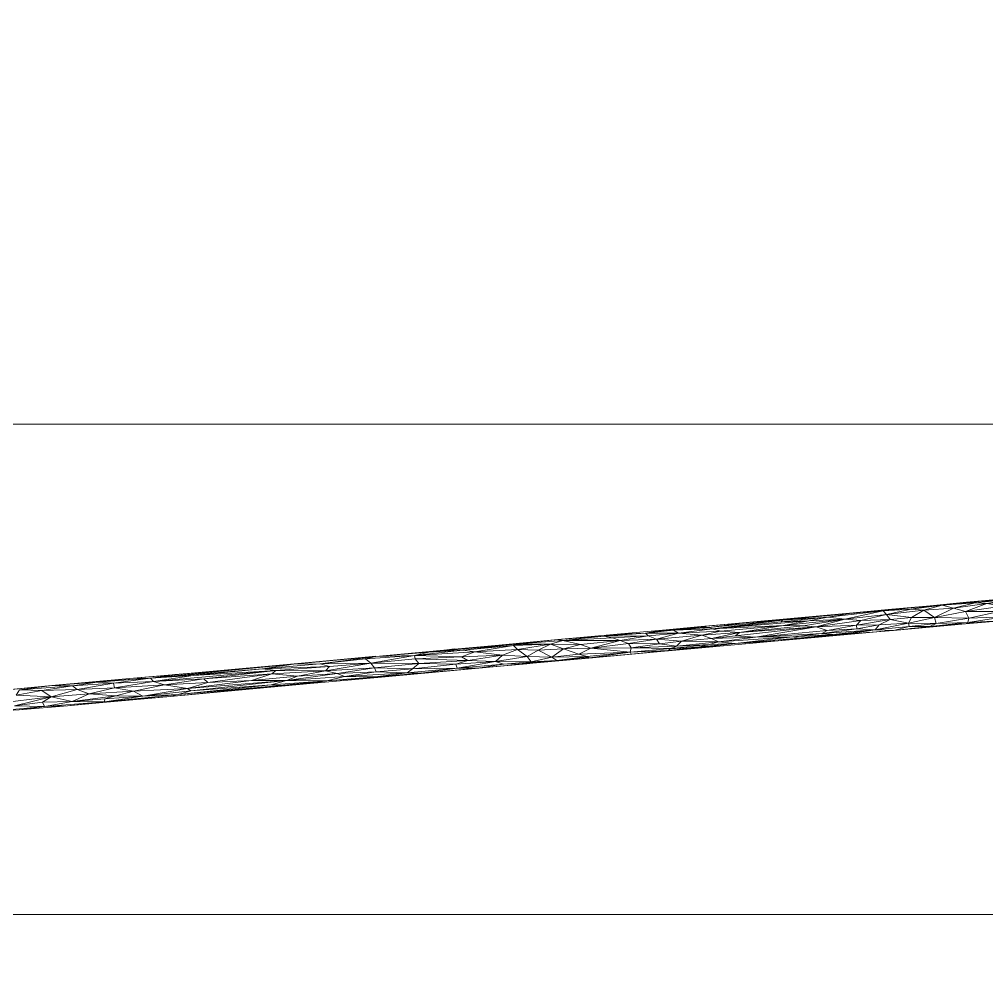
# Model space of a CAD drawing. Header units: inches. Extents: x -1767 to 184, y -1065 to 157.
# Drawn here: x -765.18 to -753.33, y -222.65 to -211.04 of the extents above; entities that cross this region are included whole.
import ezdxf

# ---------------------------------------------------------------- set-up
doc = ezdxf.new("R2010")
doc.units = ezdxf.units.IN
doc.header["$MEASUREMENT"] = 0
for name, color, linetype, lineweight in [('A-DETL-GENF', 92, 'Continuous', 9), ('E-LITE-EQPM', 33, 'Continuous', 9), ('G-IMPT', 8, 'Continuous', 9)]:
    doc.layers.add(name, color=color, linetype=linetype, lineweight=lineweight)

# ---------------------------------------------------------------- blocks, each defined once
blk = doc.blocks.new('flos_pendant16 - flos_pendant - 3D View - _3D__dwg_FLOS_AIM_Pendant_Lamps_dwg-2425-_3D_-V18-FIRST FLOOR')
at = {"layer": 'G-IMPT'}
for p, q in [((-52.504, 1.199), (-53.884, 1.21)), ((-52.575, 1.163), (-53.633, 1.105)), ((-52.504, 1.199), (-53.488, 1.201)), ((-52.575, 1.163), (-53.488, 1.201)), ((-52.504, 1.199), (-52.827, 1.174)), ((-52.616, 1.042), (-52.575, 1.163)), ((-52.504, 1.199), (-52.575, 1.163)), ((-51.484, 1.174), (-52.575, 1.163)), ((-52.575, 1.163), (-51.484, 1.174)), ((-51.673, 1.108), (-52.575, 1.163)), ((-50.431, 1.188), (-52.504, 1.199)), ((-51.258, 1.182), (-52.504, 1.199)), ((-52.01, 1.169), (-52.504, 1.199)), ((-51.484, 1.174), (-52.504, 1.199)), ((-51.484, 1.174), (-51.673, 1.108)), ((-50.892, 1.116), (-51.673, 1.108)), ((-50.892, 1.116), (-51.673, 1.108)), ((-50.431, 1.188), (-51.484, 1.174)), ((-50.892, 1.116), (-51.484, 1.174)), ((-51.484, 1.174), (-50.892, 1.116)), ((-51.258, 1.182), (-51.483, 1.177)), ((-51.258, 1.182), (-51.483, 1.177)), ((-51.258, 1.182), (-50.431, 1.188)), ((-51.258, 1.182), (-50.923, 1.181)), ((-51.258, 1.182), (-50.923, 1.181)), ((-50.431, 1.188), (-50.892, 1.116)), ((-49.905, 1.127), (-50.892, 1.116)), ((-50.881, 1.02), (-50.892, 1.116)), ((-49.905, 1.127), (-50.881, 1.02)), ((-49.955, 1.188), (-50.431, 1.188)), ((-49.072, 1.171), (-50.431, 1.188)), ((-49.905, 1.127), (-50.431, 1.188)), ((-49.955, 1.188), (-50.106, 1.184)), ((-49.905, 1.127), (-50.037, 0.995)), ((-50.037, 0.995), (-49.905, 1.127)), ((-48.58, 1.179), (-49.955, 1.188)), ((-47.107, 1.168), (-49.955, 1.188)), ((-49.955, 1.188), (-49.072, 1.171)), ((-49.072, 1.171), (-49.905, 1.127)), ((-48.698, 1.141), (-49.905, 1.127)), ((-48.371, 1.078), (-49.905, 1.127)), ((-49.905, 1.127), (-49.383, 1.047)), ((-49.383, 1.047), (-49.905, 1.127)), ((-48.58, 1.179), (-49.751, 1.179)), ((-49.367, 1.133), (-49.582, 1.144)), ((-49.582, 1.144), (-49.367, 1.133)), ((-49.126, 1.136), (-49.249, 1.162)), ((-49.126, 1.136), (-49.249, 1.162)), ((-48.698, 1.145), (-49.213, 1.164)), ((-49.213, 1.164), (-48.698, 1.145)), ((-47.689, 1.156), (-49.186, 1.165)), ((-47.689, 1.156), (-49.186, 1.165)), ((-48.58, 1.179), (-49.073, 1.17)), ((-47.689, 1.152), (-49.072, 1.171)), ((-48.698, 1.141), (-49.072, 1.171)), ((-47.107, 1.168), (-49.072, 1.171)), ((-47.689, 1.152), (-48.698, 1.141)), ((-47.538, 1.1), (-48.698, 1.141)), ((-48.371, 1.078), (-48.698, 1.141)), ((-48.58, 1.179), (-44.586, 1.163)), ((-47.513, 1.157), (-48.58, 1.179)), ((-47.106, 1.17), (-48.58, 1.179)), ((-48.58, 1.179), (-47.107, 1.168)), ((-44.586, 1.163), (-48.58, 1.179)), ((-47.689, 1.152), (-47.107, 1.168)), ((-45.869, 1.127), (-47.689, 1.152)), ((-47.538, 1.1), (-47.689, 1.152)), ((-45.869, 1.127), (-47.538, 1.1)), ((-45.869, 1.127), (-47.107, 1.168)), ((-47.107, 1.168), (-44.586, 1.163)), ((-45.869, 1.127), (-44.586, 1.163)), ((-45.869, 1.127), (-44.761, 1.138)), ((-45.869, 1.127), (-45.399, 1.034)), ((-45.869, 1.127), (-45.13, 1.089)), ((-45.399, 1.034), (-45.869, 1.127)), ((-44.764, 1.135), (-45.66, 1.133)), ((-45.66, 1.133), (-44.764, 1.135)), ((-45.203, 1.146), (-44.764, 1.135)), ((-45.203, 1.146), (-44.764, 1.135)), ((-44.761, 1.138), (-45.13, 1.089)), ((-45.13, 1.089), (-44.761, 1.138)), ((-43.993, 1.109), (-44.764, 1.135)), ((-43.993, 1.109), (-44.764, 1.135)), ((-44.762, 1.136), (-44.586, 1.163)), ((-44.762, 1.136), (-44.586, 1.163)), ((-43.937, 1.143), (-44.762, 1.135)), ((-44.762, 1.135), (-43.937, 1.143)), ((-44.586, 1.163), (-44.761, 1.138)), ((-43.937, 1.146), (-44.761, 1.138)), ((-44.011, 1.097), (-44.761, 1.138)), ((-43.612, 1.157), (-44.586, 1.163)), ((-43.54, 1.147), (-44.586, 1.163)), ((-43.937, 1.146), (-44.586, 1.163)), ((-44.011, 1.097), (-43.937, 1.146)), ((-44.011, 1.097), (-43.937, 1.146)), ((-43.612, 1.157), (-43.937, 1.146)), ((-42.862, 1.149), (-43.937, 1.146)), ((-42.842, 1.094), (-43.937, 1.146)), ((-41.641, 1.149), (-43.612, 1.157)), ((-42.119, 1.146), (-43.612, 1.157)), ((-43.612, 1.157), (-42.862, 1.149)), ((-43.612, 1.157), (-43.487, 1.148)), ((-41.641, 1.149), (-42.862, 1.149)), ((-41.66, 1.138), (-42.862, 1.149)), ((-42.842, 1.094), (-42.862, 1.149)), ((-42.119, 1.146), (-42.862, 1.146)), ((-42.862, 1.146), (-42.119, 1.146)), ((-41.66, 1.138), (-42.842, 1.094)), ((-41.641, 1.149), (-42.119, 1.146)), ((-41.138, 1.135), (-42.119, 1.146)), ((-41.641, 1.149), (-41.66, 1.138)), ((-41.592, 1.094), (-41.66, 1.138)), ((-40.72, 1.127), (-41.66, 1.138)), ((-39.923, 1.141), (-41.641, 1.149)), ((-41.138, 1.135), (-41.641, 1.149)), ((-41.641, 1.149), (-40.72, 1.127)), ((-41.388, 1.111), (-41.636, 1.123)), ((-41.592, 1.094), (-40.72, 1.127)), ((-41.138, 1.135), (-41.388, 1.111)), ((-41.085, 1.113), (-41.388, 1.111)), ((-41.085, 1.113), (-41.388, 1.111)), ((-39.923, 1.141), (-41.138, 1.135)), ((-40.143, 1.122), (-41.138, 1.135)), ((-39.923, 1.141), (-40.72, 1.127)), ((-39.859, 1.141), (-40.72, 1.127)), ((-39.983, 1.094), (-40.72, 1.127)), ((-40.588, 1.017), (-40.72, 1.127)), ((-40.143, 1.122), (-40.522, 1.118)), ((-40.143, 1.122), (-40.273, 1.107)), ((-39.923, 1.141), (-40.143, 1.122)), ((-39.618, 1.123), (-40.143, 1.122)), ((-39.758, 1.093), (-40.143, 1.122)), ((-39.983, 1.094), (-39.859, 1.141)), ((-37.539, 1.133), (-39.923, 1.141)), ((-38.438, 1.133), (-39.923, 1.141)), ((-39.923, 1.141), (-39.859, 1.141)), ((-38.438, 1.133), (-39.859, 1.141)), ((-39.189, 1.091), (-39.859, 1.141)), ((-39.859, 1.141), (-39.189, 1.091)), ((-38.438, 1.133), (-39.189, 1.091)), ((-39.189, 1.091), (-38.438, 1.133)), ((-36.81, 1.116), (-38.438, 1.133)), ((-37.539, 1.133), (-38.438, 1.133)), ((-37.852, 1.078), (-38.438, 1.133)), ((-37.539, 1.133), (-38.01, 1.128)), ((-36.81, 1.116), (-37.852, 1.078)), ((-36.016, 1.122), (-37.813, 1.126)), ((-35.667, 1.124), (-37.539, 1.133)), ((-36.016, 1.122), (-37.539, 1.133)), ((-36.81, 1.116), (-37.539, 1.133)), ((-36.016, 1.122), (-36.811, 1.112)), ((-35.667, 1.124), (-36.81, 1.116)), ((-35.483, 1.102), (-36.81, 1.116)), ((-36.406, 1.067), (-36.81, 1.116)), ((-35.667, 1.124), (-36.016, 1.122)), ((-35.667, 1.12), (-36.016, 1.122)), ((-36.016, 1.122), (-35.784, 1.106)), ((-33.61, 1.113), (-35.667, 1.124)), ((-34.089, 1.083), (-35.667, 1.124)), ((-35.667, 1.124), (-35.483, 1.102)), ((-34.089, 1.083), (-33.61, 1.113)), ((-34.089, 1.083), (-33.61, 1.113)), ((-29.574, 1.097), (-33.61, 1.113)), ((-32.741, 1.091), (-33.61, 1.113)), ((-33.61, 1.113), (-29.574, 1.097)), ((-52.616, 1.042), (-53.633, 1.105)), ((-52.545, 0.85), (-53.603, 0.792)), ((-52.616, 1.042), (-53.502, 0.938)), ((-52.545, 0.85), (-53.502, 0.938)), ((-52.545, 0.85), (-53.169, 0.679)), ((-52.545, 0.85), (-53.169, 0.679)), ((-51.673, 1.108), (-52.616, 1.042)), ((-51.635, 0.935), (-52.616, 1.042)), ((-52.616, 1.042), (-52.545, 0.85)), ((-52.545, 0.85), (-52.616, 1.042)), ((-52.616, 1.042), (-51.635, 0.935)), ((-51.635, 0.935), (-52.545, 0.85)), ((-51.635, 0.935), (-52.545, 0.85)), ((-52.207, 0.715), (-52.545, 0.85)), ((-52.207, 0.715), (-52.545, 0.85)), ((-51.635, 0.935), (-52.207, 0.715)), ((-50.881, 1.02), (-51.673, 1.108)), ((-51.635, 0.935), (-51.673, 1.108)), ((-50.881, 1.02), (-51.673, 1.108)), ((-50.881, 1.02), (-51.635, 0.935)), ((-50.983, 0.866), (-51.635, 0.935)), ((-51.354, 0.693), (-51.635, 0.935)), ((-51.354, 0.693), (-51.635, 0.935)), ((-50.983, 0.866), (-51.354, 0.693)), ((-50.983, 0.866), (-50.881, 1.02)), ((-50.277, 0.712), (-50.983, 0.866)), ((-50.367, 0.866), (-50.983, 0.866)), ((-50.367, 0.866), (-50.881, 1.02)), ((-50.037, 0.995), (-50.881, 1.02)), ((-50.367, 0.866), (-50.037, 0.995)), ((-49.391, 0.938), (-50.367, 0.866)), ((-50.367, 0.866), (-49.391, 0.938)), ((-49.523, 0.814), (-50.367, 0.866)), ((-50.277, 0.712), (-50.367, 0.866)), ((-50.277, 0.712), (-50.367, 0.866)), ((-49.383, 1.047), (-50.037, 0.995)), ((-49.391, 0.938), (-50.037, 0.995)), ((-49.523, 0.814), (-49.391, 0.938)), ((-48.231, 0.874), (-49.523, 0.814)), ((-49.391, 0.938), (-49.383, 1.047)), ((-48.536, 1.006), (-49.391, 0.938)), ((-48.231, 0.874), (-49.391, 0.938)), ((-48.371, 1.078), (-49.383, 1.047)), ((-48.536, 1.006), (-49.383, 1.047)), ((-48.536, 1.006), (-49.383, 1.047)), ((-48.231, 0.874), (-49.067, 0.734)), ((-48.536, 1.006), (-48.371, 1.078)), ((-46.469, 1.009), (-48.536, 1.006)), ((-48.231, 0.874), (-48.536, 1.006)), ((-47.538, 1.1), (-48.371, 1.078)), ((-48.371, 1.078), (-47.538, 1.1)), ((-46.469, 1.009), (-48.371, 1.078)), ((-48.231, 0.874), (-46.469, 1.009)), ((-45.9, 0.913), (-48.231, 0.874)), ((-46.018, 0.825), (-48.231, 0.874)), ((-48.231, 0.874), (-47.863, 0.814)), ((-47.538, 1.1), (-46.469, 1.009)), ((-47.538, 1.1), (-45.399, 1.034)), ((-47.538, 1.1), (-45.399, 1.034)), ((-46.469, 1.009), (-47.538, 1.1)), ((-46.469, 1.009), (-45.399, 1.034)), ((-45.9, 0.913), (-46.469, 1.009)), ((-46.469, 1.009), (-45.204, 0.927)), ((-46.018, 0.825), (-45.204, 0.927)), ((-45.9, 0.913), (-46.018, 0.825)), ((-45.9, 0.913), (-45.204, 0.927)), ((-45.399, 1.034), (-45.13, 1.089)), ((-45.399, 1.034), (-44.184, 1.045)), ((-45.399, 1.034), (-44.341, 0.916)), ((-45.399, 1.034), (-45.204, 0.927)), ((-44.94, 0.806), (-45.204, 0.927)), ((-44.341, 0.916), (-45.204, 0.927)), ((-44.94, 0.806), (-45.204, 0.927)), ((-44.011, 1.097), (-45.13, 1.089)), ((-44.184, 1.045), (-45.13, 1.089)), ((-44.94, 0.806), (-44.341, 0.916)), ((-44.184, 1.045), (-44.341, 0.916)), ((-44.341, 0.916), (-44.184, 1.045)), ((-43.708, 0.932), (-44.341, 0.916)), ((-43.629, 0.795), (-44.341, 0.916)), ((-44.011, 1.097), (-44.184, 1.045)), ((-44.184, 1.045), (-44.011, 1.097)), ((-42.878, 0.971), (-44.184, 1.045)), ((-43.708, 0.932), (-44.184, 1.045)), ((-42.878, 0.971), (-44.011, 1.097)), ((-42.842, 1.094), (-44.011, 1.097)), ((-42.878, 0.971), (-43.708, 0.932)), ((-42.818, 0.836), (-43.708, 0.932)), ((-43.708, 0.932), (-43.629, 0.795)), ((-43.708, 0.932), (-43.629, 0.795)), ((-42.818, 0.836), (-43.629, 0.795)), ((-42.878, 0.971), (-42.842, 1.094)), ((-41.729, 0.866), (-42.878, 0.971)), ((-42.818, 0.836), (-42.878, 0.971)), ((-41.369, 1.006), (-42.842, 1.094)), ((-41.592, 1.094), (-42.842, 1.094)), ((-41.729, 0.866), (-42.842, 1.094)), ((-41.729, 0.866), (-42.818, 0.836)), ((-42.587, 0.731), (-42.818, 0.836)), ((-42.587, 0.731), (-42.818, 0.836)), ((-42.587, 0.731), (-41.729, 0.866)), ((-41.369, 1.006), (-41.729, 0.866)), ((-40.943, 0.814), (-41.729, 0.866)), ((-41.446, 0.734), (-41.729, 0.866)), ((-41.446, 0.734), (-41.729, 0.866)), ((-41.388, 1.111), (-41.608, 1.105)), ((-41.388, 1.111), (-41.608, 1.105)), ((-40.588, 1.017), (-41.592, 1.094)), ((-41.369, 1.006), (-41.592, 1.094)), ((-41.369, 1.006), (-41.592, 1.094)), ((-41.592, 1.094), (-40.588, 1.017)), ((-40.588, 1.017), (-41.369, 1.006)), ((-41.369, 1.006), (-40.588, 1.017)), ((-41.369, 1.006), (-40.943, 0.814)), ((-40.943, 0.814), (-41.369, 1.006)), ((-40.588, 1.017), (-40.943, 0.814)), ((-39.983, 1.094), (-40.588, 1.017)), ((-40.22, 0.781), (-40.588, 1.017)), ((-39.881, 0.935), (-40.588, 1.017)), ((-40.22, 0.781), (-39.881, 0.935)), ((-40.22, 0.781), (-39.881, 0.935)), ((-38.966, 0.99), (-39.983, 1.094)), ((-39.189, 1.091), (-39.983, 1.094)), ((-39.881, 0.935), (-39.983, 1.094)), ((-38.966, 0.99), (-39.881, 0.935)), ((-39.186, 0.828), (-39.881, 0.935)), ((-39.626, 0.704), (-39.881, 0.935)), ((-39.186, 0.828), (-39.881, 0.935)), ((-39.881, 0.935), (-39.626, 0.704)), ((-37.852, 1.078), (-39.189, 1.091)), ((-38.966, 0.99), (-39.189, 1.091)), ((-38.966, 0.99), (-39.189, 1.091)), ((-39.186, 0.828), (-38.966, 0.99)), ((-39.186, 0.828), (-38.966, 0.99)), ((-38.174, 0.885), (-39.186, 0.828)), ((-37.852, 1.078), (-38.966, 0.99)), ((-38.174, 0.885), (-38.966, 0.99)), ((-37.822, 0.96), (-38.966, 0.99)), ((-38.174, 0.885), (-37.822, 0.96)), ((-36.673, 0.696), (-38.174, 0.885)), ((-36.764, 0.833), (-38.174, 0.885)), ((-38.174, 0.885), (-38.004, 0.764)), ((-36.406, 1.067), (-37.852, 1.078)), ((-36.574, 0.976), (-37.852, 1.078)), ((-37.822, 0.96), (-37.852, 1.078)), ((-36.574, 0.976), (-37.822, 0.96)), ((-36.574, 0.976), (-37.822, 0.96)), ((-36.764, 0.833), (-37.822, 0.96)), ((-36.764, 0.833), (-36.574, 0.976)), ((-35.491, 0.844), (-36.764, 0.833)), ((-36.406, 1.067), (-36.574, 0.976)), ((-35.491, 0.844), (-36.574, 0.976)), ((-35.527, 0.96), (-36.574, 0.976)), ((-36.574, 0.976), (-35.527, 0.96)), ((-35.483, 1.102), (-36.406, 1.067)), ((-34.608, 1.009), (-36.406, 1.067)), ((-35.527, 0.96), (-36.406, 1.067)), ((-34.608, 1.009), (-35.527, 0.96)), ((-34.41, 0.896), (-35.527, 0.96)), ((-35.491, 0.844), (-35.527, 0.96)), ((-35.491, 0.844), (-35.527, 0.96)), ((-34.41, 0.896), (-35.491, 0.844)), ((-34.08, 0.789), (-35.491, 0.844)), ((-35.392, 0.698), (-35.491, 0.844)), ((-34.089, 1.083), (-35.483, 1.102)), ((-34.608, 1.009), (-35.483, 1.102)), ((-34.857, 1.103), (-35.225, 1.099)), ((-34.857, 1.103), (-35.225, 1.099)), ((-34.089, 1.083), (-34.608, 1.009)), ((-32.942, 0.965), (-34.608, 1.009)), ((-34.41, 0.896), (-34.608, 1.009)), ((-34.608, 1.009), (-34.41, 0.896)), ((-32.942, 0.965), (-34.41, 0.896)), ((-33.267, 0.872), (-34.41, 0.896)), ((-34.08, 0.789), (-34.41, 0.896)), ((-33.432, 1.094), (-34.089, 1.082)), ((-34.089, 1.082), (-33.432, 1.094)), ((-32.741, 1.091), (-34.089, 1.083)), ((-34.089, 1.083), (-32.741, 1.091)), ((-32.491, 1.039), (-34.089, 1.083)), ((-34.089, 1.083), (-32.942, 0.965)), ((-32.942, 0.965), (-34.089, 1.083)), ((-32.491, 1.039), (-34.089, 1.083)), ((-33.267, 0.872), (-34.08, 0.789)), ((-33.432, 1.094), (-33.746, 1.105)), ((-33.746, 1.105), (-33.432, 1.094)), ((-32.742, 1.091), (-33.432, 1.094)), ((-33.432, 1.094), (-33.316, 1.088)), ((-33.432, 1.094), (-32.741, 1.094)), ((-32.942, 0.965), (-33.267, 0.872)), ((-33.267, 0.872), (-32.942, 0.965)), ((-32.535, 0.734), (-33.267, 0.872)), ((-31.933, 0.869), (-33.267, 0.872)), ((-32.535, 0.734), (-33.267, 0.872)), ((-32.491, 1.039), (-32.942, 0.965)), ((-32.942, 0.965), (-30.171, 0.992)), ((-32.942, 0.965), (-30.171, 0.992)), ((-32.942, 0.965), (-31.933, 0.869)), ((-32.942, 0.965), (-30.088, 0.916)), ((-32.741, 1.091), (-29.574, 1.097)), ((-32.741, 1.091), (-32.491, 1.039)), ((-32.741, 1.091), (-29.805, 1.061)), ((-32.741, 1.091), (-32.491, 1.039)), ((-29.805, 1.061), (-32.741, 1.091)), ((-32.535, 0.734), (-31.933, 0.869)), ((-32.491, 1.039), (-29.805, 1.061)), ((-32.491, 1.039), (-30.171, 0.992)), ((-31.933, 0.869), (-30.088, 0.916)), ((-31.933, 0.869), (-30.685, 0.803)), ((-30.088, 0.916), (-30.685, 0.803)), ((-30.171, 0.992), (-29.805, 1.061)), ((-30.171, 0.992), (-28.791, 1.02)), ((-30.171, 0.992), (-30.088, 0.916)), ((-30.171, 0.992), (-30.088, 0.916)), ((-28.791, 1.02), (-30.088, 0.916)), ((-30.088, 0.916), (-28.791, 1.02)), ((-28.53, 0.85), (-30.088, 0.916)), ((-30.088, 0.916), (-29.44, 0.753)), ((-30.088, 0.916), (-28.53, 0.85)), ((-30.088, 0.916), (-29.44, 0.753)), ((-29.574, 1.097), (-29.805, 1.061)), ((-29.805, 1.061), (-29.574, 1.097)), ((-27.68, 1.069), (-29.805, 1.061)), ((-28.791, 1.02), (-29.805, 1.061)), ((-28.791, 1.02), (-29.805, 1.061)), ((-29.574, 1.097), (-27.622, 1.086)), ((-29.574, 1.097), (-27.68, 1.069)), ((-28.53, 0.85), (-29.44, 0.753)), ((-29.112, 1.09), (-27.622, 1.086)), ((-27.68, 1.069), (-28.791, 1.02)), ((-28.53, 0.85), (-28.791, 1.02)), ((-28.018, 0.929), (-28.791, 1.02)), ((-27.694, 0.992), (-28.791, 1.02)), ((-27.694, 0.992), (-28.791, 1.02)), ((-28.53, 0.85), (-28.018, 0.929)), ((-28.53, 0.85), (-28.018, 0.929)), ((-27.262, 0.803), (-28.53, 0.85)), ((-28.002, 0.698), (-28.53, 0.85)), ((-28.126, 1.076), (-27.622, 1.086)), ((-27.622, 1.086), (-28.126, 1.076)), ((-28.018, 0.929), (-27.694, 0.992)), ((-28.018, 0.929), (-27.694, 0.992)), ((-26.748, 0.976), (-28.018, 0.929)), ((-27.262, 0.803), (-28.018, 0.929)), ((-26.605, 1.083), (-27.942, 1.073)), ((-27.68, 1.069), (-27.694, 0.992)), ((-26.748, 0.976), (-27.694, 0.992)), ((-26.605, 1.083), (-27.68, 1.069)), ((-25.951, 1.039), (-27.68, 1.069)), ((-26.748, 0.976), (-27.68, 1.069)), ((-25.951, 1.039), (-27.68, 1.069)), ((-26.605, 1.083), (-27.622, 1.086)), ((-27.262, 0.803), (-26.748, 0.976)), ((-27.262, 0.803), (-26.748, 0.976)), ((-25.951, 1.039), (-26.748, 0.976)), ((-26.748, 0.976), (-25.951, 1.039)), ((-25.901, 0.916), (-26.748, 0.976)), ((-26.16, 0.786), (-26.748, 0.976)), ((-25.901, 0.916), (-26.748, 0.976)), ((-25.214, 1.069), (-26.605, 1.083)), ((-25.951, 1.039), (-26.605, 1.083)), ((-25.214, 1.069), (-26.605, 1.083)), ((-25.951, 1.039), (-26.605, 1.083)), ((-25.096, 0.938), (-26.16, 0.786)), ((-25.096, 0.938), (-26.16, 0.786)), ((-25.901, 0.916), (-26.16, 0.786)), ((-26.16, 0.786), (-25.901, 0.916)), ((-25.951, 1.039), (-25.214, 1.069)), ((-24.395, 1.039), (-25.951, 1.039)), ((-25.951, 1.039), (-25.096, 0.938)), ((-25.951, 1.039), (-25.901, 0.916)), ((-24.395, 1.039), (-25.951, 1.039)), ((-25.096, 0.938), (-25.901, 0.916)), ((-52.591, 0.586), (-54.332, 0.597)), ((-53.169, 0.679), (-54.247, 0.696)), ((-53.169, 0.679), (-53.862, 0.621)), ((-52.844, 0.621), (-53.862, 0.621)), ((-52.591, 0.586), (-53.862, 0.621)), ((-52.844, 0.621), (-53.862, 0.621)), ((-53.169, 0.679), (-53.603, 0.792)), ((-52.96, 0.602), (-53.518, 0.621)), ((-52.207, 0.715), (-53.169, 0.679)), ((-52.207, 0.715), (-53.169, 0.679)), ((-52.844, 0.621), (-53.169, 0.679)), ((-53.169, 0.679), (-52.844, 0.621)), ((-52.96, 0.602), (-53.151, 0.601)), ((-52.446, 0.614), (-52.96, 0.602)), ((-51.778, 0.588), (-52.96, 0.602)), ((-52.591, 0.586), (-52.96, 0.602)), ((-52.96, 0.602), (-52.591, 0.586)), ((-52.844, 0.621), (-52.207, 0.715)), ((-52.844, 0.621), (-52.207, 0.715)), ((-51.896, 0.605), (-52.844, 0.621)), ((-52.844, 0.621), (-52.591, 0.586)), ((-51.896, 0.605), (-52.591, 0.586)), ((-51.778, 0.588), (-52.591, 0.586)), ((-51.544, 0.583), (-52.591, 0.586)), ((-51.354, 0.693), (-52.207, 0.715)), ((-51.896, 0.605), (-52.207, 0.715)), ((-51.354, 0.693), (-52.207, 0.715)), ((-51.354, 0.693), (-51.896, 0.605)), ((-50.991, 0.627), (-51.896, 0.605)), ((-51.544, 0.583), (-51.896, 0.605)), ((-51.896, 0.604), (-51.778, 0.588)), ((-51.159, 0.619), (-51.778, 0.588)), ((-50.444, 0.58), (-51.778, 0.588)), ((-51.544, 0.583), (-51.778, 0.588)), ((-51.544, 0.583), (-50.991, 0.627)), ((-50.194, 0.599), (-51.544, 0.583)), ((-49.98, 0.577), (-51.544, 0.583)), ((-50.444, 0.58), (-51.544, 0.583)), ((-50.277, 0.712), (-51.354, 0.693)), ((-51.354, 0.693), (-50.991, 0.627)), ((-50.991, 0.627), (-51.354, 0.693)), ((-51.159, 0.619), (-51.296, 0.619)), ((-51.159, 0.619), (-51.296, 0.619)), ((-50.277, 0.712), (-50.991, 0.627)), ((-50.277, 0.712), (-50.991, 0.627)), ((-50.194, 0.599), (-50.991, 0.627)), ((-50.444, 0.58), (-50.689, 0.593)), ((-50.689, 0.593), (-50.444, 0.58)), ((-50.194, 0.596), (-50.444, 0.58)), ((-49.529, 0.588), (-50.444, 0.58)), ((-49.218, 0.572), (-50.444, 0.58)), ((-49.98, 0.577), (-50.444, 0.58)), ((-50.444, 0.58), (-49.218, 0.572)), ((-49.523, 0.814), (-50.277, 0.712)), ((-49.523, 0.814), (-50.277, 0.712)), ((-49.067, 0.734), (-50.277, 0.712)), ((-50.194, 0.599), (-50.277, 0.712)), ((-49.067, 0.734), (-50.194, 0.599)), ((-48.591, 0.635), (-50.194, 0.599)), ((-49.273, 0.586), (-50.194, 0.599)), ((-49.98, 0.577), (-50.194, 0.599)), ((-49.273, 0.586), (-49.98, 0.577)), ((-49.218, 0.572), (-49.98, 0.577)), ((-48.259, 0.569), (-49.98, 0.577)), ((-49.273, 0.59), (-49.529, 0.588)), ((-49.529, 0.588), (-49.273, 0.59)), ((-49.218, 0.572), (-49.529, 0.588)), ((-49.067, 0.734), (-49.523, 0.814)), ((-48.591, 0.635), (-49.273, 0.586)), ((-47.283, 0.597), (-49.273, 0.586)), ((-48.138, 0.577), (-49.273, 0.586)), ((-48.259, 0.569), (-49.273, 0.586)), ((-48.138, 0.577), (-49.273, 0.586)), ((-49.273, 0.586), (-48.259, 0.569)), ((-48.499, 0.59), (-49.218, 0.572)), ((-49.218, 0.572), (-45.715, 0.555)), ((-46.428, 0.572), (-49.218, 0.572)), ((-49.218, 0.572), (-48.259, 0.569)), ((-47.863, 0.814), (-49.067, 0.734)), ((-47.299, 0.745), (-49.067, 0.734)), ((-48.036, 0.687), (-49.067, 0.734)), ((-48.591, 0.635), (-49.067, 0.734)), ((-48.036, 0.687), (-48.591, 0.635)), ((-48.036, 0.687), (-48.591, 0.635)), ((-47.283, 0.597), (-48.591, 0.635)), ((-47.239, 0.635), (-48.591, 0.635)), ((-48.591, 0.635), (-47.283, 0.597)), ((-48.138, 0.577), (-48.259, 0.569)), ((-45.715, 0.555), (-48.259, 0.569)), ((-47.283, 0.597), (-48.138, 0.577)), ((-45.715, 0.555), (-48.138, 0.577)), ((-48.138, 0.577), (-46.188, 0.569)), ((-48.036, 0.687), (-47.299, 0.745)), ((-45.262, 0.652), (-48.036, 0.687)), ((-48.036, 0.687), (-47.239, 0.635)), ((-47.642, 0.589), (-47.959, 0.593)), ((-47.642, 0.589), (-47.959, 0.593)), ((-46.018, 0.825), (-47.863, 0.814)), ((-46.018, 0.825), (-47.863, 0.814)), ((-47.299, 0.745), (-47.863, 0.814)), ((-47.299, 0.745), (-47.863, 0.814)), ((-47.299, 0.745), (-46.018, 0.825)), ((-45.262, 0.652), (-47.299, 0.745)), ((-47.299, 0.745), (-45.482, 0.734)), ((-45.262, 0.652), (-47.283, 0.597)), ((-47.283, 0.597), (-47.239, 0.635)), ((-47.283, 0.597), (-45.16, 0.599)), ((-47.283, 0.597), (-46.188, 0.569)), ((-47.283, 0.597), (-46.188, 0.569)), ((-45.262, 0.652), (-47.239, 0.635)), ((-46.189, 0.566), (-45.715, 0.555)), ((-46.188, 0.569), (-45.16, 0.599)), ((-45.715, 0.555), (-46.188, 0.569)), ((-46.188, 0.569), (-44.946, 0.555)), ((-46.018, 0.825), (-44.94, 0.806)), ((-46.018, 0.825), (-45.482, 0.734)), ((-45.715, 0.555), (-45.235, 0.559)), ((-44.94, 0.806), (-45.482, 0.734)), ((-45.482, 0.734), (-44.94, 0.806)), ((-45.262, 0.652), (-45.482, 0.734)), ((-44.278, 0.676), (-45.482, 0.734)), ((-45.262, 0.652), (-45.482, 0.734)), ((-45.262, 0.652), (-44.278, 0.676)), ((-45.262, 0.652), (-44.146, 0.58)), ((-45.262, 0.652), (-45.16, 0.599)), ((-45.16, 0.599), (-45.262, 0.652)), ((-44.146, 0.58), (-45.16, 0.599)), ((-44.946, 0.555), (-45.16, 0.599)), ((-44.435, 0.586), (-45.093, 0.586)), ((-45.093, 0.586), (-44.435, 0.586)), ((-44.888, 0.561), (-44.996, 0.566)), ((-44.888, 0.561), (-44.996, 0.566)), ((-44.146, 0.58), (-44.946, 0.555)), ((-43.629, 0.795), (-44.94, 0.806)), ((-44.94, 0.806), (-44.278, 0.676)), ((-44.888, 0.561), (-44.293, 0.583)), ((-44.888, 0.561), (-44.293, 0.583)), ((-43.638, 0.563), (-44.888, 0.561)), ((-43.829, 0.547), (-44.888, 0.561)), ((-43.629, 0.795), (-44.278, 0.676)), ((-43.629, 0.795), (-44.278, 0.676)), ((-43.329, 0.588), (-44.278, 0.676)), ((-43.401, 0.671), (-44.278, 0.676)), ((-44.146, 0.58), (-44.278, 0.676)), ((-44.278, 0.676), (-43.401, 0.671)), ((-43.329, 0.588), (-44.146, 0.58)), ((-43.829, 0.547), (-44.146, 0.58)), ((-43.829, 0.547), (-44.146, 0.58)), ((-43.544, 0.571), (-44.145, 0.584)), ((-43.829, 0.547), (-43.329, 0.588)), ((-42.587, 0.731), (-43.629, 0.795)), ((-43.401, 0.671), (-43.629, 0.795)), ((-42.587, 0.731), (-43.401, 0.671)), ((-42.147, 0.564), (-43.401, 0.671)), ((-42.375, 0.63), (-43.401, 0.671)), ((-43.329, 0.588), (-43.401, 0.671)), ((-42.147, 0.564), (-43.401, 0.671)), ((-42.518, 0.539), (-43.329, 0.588)), ((-42.147, 0.564), (-43.329, 0.588)), ((-43.329, 0.588), (-42.518, 0.539)), ((-42.949, 0.58), (-43.074, 0.573)), ((-42.949, 0.58), (-43.074, 0.573)), ((-42.371, 0.549), (-42.802, 0.556)), ((-42.802, 0.556), (-42.371, 0.549)), ((-41.446, 0.734), (-42.587, 0.731)), ((-40.948, 0.575), (-42.587, 0.731)), ((-42.375, 0.63), (-42.587, 0.731)), ((-42.375, 0.63), (-42.587, 0.731)), ((-42.587, 0.731), (-40.948, 0.575)), ((-42.518, 0.539), (-42.147, 0.564)), ((-42.518, 0.539), (-42.147, 0.564)), ((-40.948, 0.575), (-42.375, 0.63)), ((-42.147, 0.564), (-42.375, 0.63)), ((-40.948, 0.575), (-42.147, 0.564)), ((-40.811, 0.533), (-42.147, 0.564)), ((-40.943, 0.814), (-41.446, 0.734)), ((-40.591, 0.641), (-41.446, 0.734)), ((-40.948, 0.575), (-41.446, 0.734)), ((-40.948, 0.575), (-41.446, 0.734)), ((-40.591, 0.641), (-40.948, 0.575)), ((-39.576, 0.55), (-40.948, 0.575)), ((-40.811, 0.533), (-40.948, 0.575)), ((-40.591, 0.641), (-40.943, 0.814)), ((-40.22, 0.781), (-40.943, 0.814)), ((-40.591, 0.641), (-40.22, 0.781)), ((-39.626, 0.704), (-40.591, 0.641)), ((-39.576, 0.55), (-40.591, 0.641)), ((-39.524, 0.583), (-40.591, 0.641)), ((-40.591, 0.641), (-39.524, 0.583)), ((-39.626, 0.704), (-40.22, 0.781)), ((-39.534, 0.577), (-39.869, 0.576)), ((-39.534, 0.577), (-39.869, 0.576)), ((-39.186, 0.828), (-39.626, 0.704)), ((-38.402, 0.654), (-39.626, 0.704)), ((-39.524, 0.583), (-39.626, 0.704)), ((-39.576, 0.55), (-39.524, 0.583)), ((-39.576, 0.55), (-38.064, 0.572)), ((-38.402, 0.654), (-39.524, 0.583)), ((-38.064, 0.572), (-39.524, 0.583)), ((-38.402, 0.654), (-39.186, 0.828)), ((-38.004, 0.764), (-39.186, 0.828)), ((-38.402, 0.654), (-38.004, 0.764)), ((-36.67, 0.594), (-38.402, 0.654)), ((-38.064, 0.572), (-38.402, 0.654)), ((-36.67, 0.594), (-38.064, 0.572)), ((-37.088, 0.544), (-38.064, 0.572)), ((-36.67, 0.594), (-38.004, 0.764)), ((-36.673, 0.696), (-38.004, 0.764)), ((-36.67, 0.594), (-37.088, 0.544)), ((-35.392, 0.698), (-36.764, 0.833)), ((-36.673, 0.696), (-36.764, 0.833)), ((-36.764, 0.833), (-36.673, 0.696)), ((-35.392, 0.698), (-36.673, 0.696)), ((-36.67, 0.594), (-36.673, 0.696)), ((-35.392, 0.698), (-36.67, 0.594)), ((-35.554, 0.517), (-36.67, 0.594)), ((-35.254, 0.558), (-36.67, 0.594)), ((-33.943, 0.572), (-35.554, 0.517)), ((-35.554, 0.517), (-35.254, 0.558)), ((-34.08, 0.789), (-35.392, 0.698)), ((-33.943, 0.572), (-35.392, 0.698)), ((-34.201, 0.682), (-35.392, 0.698)), ((-35.254, 0.558), (-35.392, 0.698)), ((-33.943, 0.572), (-35.254, 0.558)), ((-35.254, 0.558), (-33.943, 0.572)), ((-34.201, 0.682), (-34.08, 0.789)), ((-32.28, 0.558), (-34.201, 0.682)), ((-33.943, 0.572), (-34.201, 0.682)), ((-32.656, 0.643), (-34.201, 0.682)), ((-33.943, 0.572), (-34.201, 0.682)), ((-32.656, 0.643), (-34.08, 0.789)), ((-32.535, 0.734), (-34.08, 0.789)), ((-32.28, 0.558), (-33.943, 0.572)), ((-33.187, 0.514), (-33.943, 0.572)), ((-32.28, 0.558), (-33.187, 0.514)), ((-32.656, 0.643), (-32.535, 0.734)), ((-30.578, 0.69), (-32.656, 0.643)), ((-32.28, 0.558), (-32.656, 0.643)), ((-32.656, 0.643), (-30.281, 0.566)), ((-32.656, 0.643), (-29.132, 0.621)), ((-30.281, 0.566), (-32.656, 0.643)), ((-32.535, 0.734), (-30.685, 0.803)), ((-30.578, 0.69), (-32.535, 0.734)), ((-32.28, 0.558), (-30.281, 0.566)), ((-32.28, 0.558), (-29.057, 0.525)), ((-30.578, 0.69), (-30.685, 0.803)), ((-29.44, 0.753), (-30.685, 0.803)), ((-30.578, 0.69), (-29.44, 0.753)), ((-30.578, 0.69), (-29.132, 0.621)), ((-30.281, 0.566), (-29.132, 0.621)), ((-30.281, 0.566), (-29.132, 0.621)), ((-29.057, 0.525), (-30.281, 0.566)), ((-29.057, 0.525), (-30.281, 0.566)), ((-28.002, 0.698), (-29.44, 0.753)), ((-29.132, 0.621), (-29.44, 0.753)), ((-29.132, 0.621), (-29.44, 0.753)), ((-28.002, 0.698), (-29.132, 0.621)), ((-27.982, 0.564), (-29.132, 0.621)), ((-29.057, 0.525), (-29.132, 0.621)), ((-27.982, 0.564), (-29.057, 0.525)), ((-27.262, 0.803), (-28.002, 0.698)), ((-28.002, 0.698), (-26.927, 0.643)), ((-28.002, 0.698), (-27.982, 0.564)), ((-26.927, 0.643), (-27.982, 0.564)), ((-26.808, 0.525), (-27.982, 0.564)), ((-27.518, 0.487), (-27.982, 0.564)), ((-27.262, 0.803), (-26.16, 0.786)), ((-27.262, 0.803), (-26.927, 0.643)), ((-27.262, 0.803), (-26.16, 0.786)), ((-26.16, 0.786), (-26.927, 0.643)), ((-25.912, 0.58), (-26.927, 0.643)), ((-26.808, 0.525), (-26.927, 0.643)), ((-25.912, 0.58), (-26.808, 0.525)), ((-24.892, 0.814), (-26.16, 0.786)), ((-24.892, 0.814), (-26.16, 0.786)), ((-25.17, 0.641), (-26.16, 0.786)), ((-25.912, 0.58), (-26.16, 0.786)), ((-26.16, 0.786), (-25.912, 0.58)), ((-25.17, 0.641), (-25.912, 0.58)), ((-25.912, 0.58), (-25.17, 0.641)), ((-25.274, 0.498), (-25.912, 0.58)), ((-25.274, 0.498), (-25.912, 0.58)), ((-45.715, 0.555), (-43.829, 0.547)), ((-45.715, 0.555), (-44.946, 0.555)), ((-43.829, 0.547), (-44.946, 0.555)), ((-42.518, 0.539), (-43.829, 0.547)), ((-40.811, 0.533), (-42.518, 0.539)), ((-39.576, 0.55), (-40.811, 0.533)), ((-39.109, 0.528), (-40.811, 0.533)), ((-39.109, 0.528), (-39.704, 0.548)), ((-37.088, 0.544), (-39.576, 0.55)), ((-37.828, 0.522), (-39.576, 0.55)), ((-39.576, 0.55), (-39.109, 0.528)), ((-38.288, 0.53), (-39.109, 0.528)), ((-37.828, 0.522), (-39.109, 0.528)), ((-37.828, 0.522), (-39.109, 0.528)), ((-37.088, 0.544), (-37.828, 0.522)), ((-35.554, 0.517), (-37.828, 0.522)), ((-35.554, 0.517), (-37.088, 0.544)), ((-33.624, 0.506), (-35.554, 0.517)), ((-33.187, 0.514), (-35.554, 0.517)), ((-33.539, 0.509), (-35.554, 0.517)), ((-33.539, 0.509), (-35.554, 0.517)), ((-33.539, 0.509), (-33.938, 0.515)), ((-33.187, 0.514), (-33.624, 0.506)), ((-33.624, 0.506), (-33.539, 0.509)), ((-30.13, 0.489), (-33.624, 0.506)), ((-33.187, 0.514), (-33.539, 0.509)), ((-30.13, 0.489), (-33.539, 0.509)), ((-33.539, 0.509), (-31.95, 0.506)), ((-33.539, 0.509), (-32.33, 0.509)), ((-33.187, 0.514), (-29.057, 0.525)), ((-33.187, 0.514), (-30.13, 0.489)), ((-33.187, 0.514), (-29.761, 0.492)), ((-30.13, 0.489), (-29.761, 0.492)), ((-30.13, 0.489), (-28.453, 0.478)), ((-30.13, 0.489), (-29.762, 0.488)), ((-28.453, 0.478), (-30.13, 0.489)), ((-30.13, 0.489), (-29.762, 0.488)), ((-29.057, 0.525), (-29.761, 0.492)), ((-28.453, 0.478), (-29.761, 0.492)), ((-28.453, 0.478), (-29.057, 0.525)), ((-27.518, 0.487), (-29.057, 0.525)), ((-28.453, 0.478), (-29.057, 0.525)), ((-28.453, 0.478), (-27.518, 0.487)), ((-27.16, 0.481), (-28.453, 0.478)), ((-27.192, 0.481), (-28.453, 0.481)), ((-26.215, 0.465), (-28.453, 0.478)), ((-27.222, 0.482), (-27.971, 0.483)), ((-26.808, 0.525), (-27.518, 0.487)), ((-26.215, 0.465), (-27.518, 0.487)), ((-26.215, 0.465), (-26.808, 0.525)), ((-25.274, 0.498), (-26.808, 0.525)), ((-26.215, 0.465), (-25.274, 0.498)), ((-25.274, 0.498), (-26.215, 0.465)), ((-26.215, 0.465), (-24.312, 0.462))]:
    blk.add_line(p, q, dxfattribs=at)
at = {"layer": 'G-IMPT', "flags": 128}
for points in [[(-53.616, 1.195), (-53.884, 1.21), (-53.488, 1.201), (-52.575, 1.163), (-52.504, 1.199), (-53.488, 1.201), (-54.274, 1.16), (-53.884, 1.21), (-55.157, 1.21), (-55.637, 1.205)], [(-52.827, 1.174), (-52.504, 1.199), (-53.884, 1.21), (-54.023, 1.173)], [(-51.635, 0.935), (-51.673, 1.108), (-52.575, 1.163), (-53.633, 1.105), (-52.616, 1.042), (-52.575, 1.163)], [(-52.01, 1.169), (-52.504, 1.199), (-51.258, 1.182), (-50.431, 1.188), (-49.905, 1.127)], [(-51.673, 1.108), (-51.484, 1.174), (-52.504, 1.199), (-50.431, 1.188), (-51.484, 1.174)], [(-50.892, 1.116), (-50.881, 1.02), (-51.635, 0.935)], [(-49.905, 1.127), (-50.881, 1.02), (-50.983, 0.866), (-50.367, 0.866)], [(-49.905, 1.127), (-50.892, 1.116), (-50.431, 1.188)], [(-49.905, 1.127), (-49.072, 1.171), (-50.431, 1.188), (-49.955, 1.188)], [(-48.536, 1.006), (-48.371, 1.078), (-48.698, 1.141), (-47.689, 1.152), (-49.072, 1.171), (-49.955, 1.188), (-50.106, 1.184)], [(-49.073, 1.17), (-48.58, 1.179), (-47.107, 1.168), (-49.955, 1.188), (-48.58, 1.179), (-49.751, 1.179)], [(-48.698, 1.141), (-49.905, 1.127), (-48.371, 1.078), (-49.383, 1.047)], [(-47.538, 1.1), (-48.698, 1.141), (-49.072, 1.171), (-47.107, 1.171), (-47.689, 1.152)], [(-47.513, 1.157), (-48.58, 1.179), (-47.106, 1.17)], [(-47.107, 1.168), (-45.869, 1.127), (-47.689, 1.152), (-47.538, 1.1)], [(-47.538, 1.1), (-45.869, 1.127), (-45.13, 1.089), (-44.011, 1.097), (-44.761, 1.138), (-43.937, 1.146)], [(-43.937, 1.146), (-44.586, 1.163), (-44.761, 1.138), (-45.869, 1.127), (-44.586, 1.163), (-47.107, 1.168)], [(-43.708, 0.932), (-44.184, 1.045), (-42.878, 0.971), (-44.011, 1.097), (-42.842, 1.094), (-43.937, 1.146), (-43.612, 1.157), (-44.586, 1.163), (-43.54, 1.147)], [(-39.881, 0.935), (-40.588, 1.017), (-39.983, 1.094), (-40.72, 1.127), (-41.641, 1.149), (-41.66, 1.138), (-42.862, 1.149), (-43.937, 1.146)], [(-41.641, 1.149), (-43.612, 1.157), (-42.862, 1.149), (-41.641, 1.149), (-42.119, 1.146)], [(-43.487, 1.148), (-43.612, 1.157), (-42.119, 1.146), (-41.138, 1.135)], [(-42.878, 0.971), (-42.842, 1.094), (-42.862, 1.149)], [(-41.66, 1.138), (-42.842, 1.094), (-41.592, 1.094)], [(-40.72, 1.127), (-41.66, 1.138), (-41.592, 1.094), (-40.72, 1.127), (-39.859, 1.141), (-39.923, 1.141)], [(-41.636, 1.123), (-41.388, 1.111), (-41.138, 1.135), (-41.641, 1.149), (-39.923, 1.141), (-40.72, 1.127), (-40.588, 1.017)], [(-40.273, 1.107), (-40.143, 1.122), (-39.923, 1.141), (-41.138, 1.135), (-40.143, 1.122), (-40.522, 1.118)], [(-39.618, 1.123), (-40.143, 1.122), (-39.758, 1.093)], [(-39.983, 1.094), (-39.859, 1.141), (-38.438, 1.133)], [(-38.438, 1.136), (-37.539, 1.133), (-38.01, 1.128)], [(-35.483, 1.102), (-36.81, 1.116), (-36.406, 1.067), (-37.852, 1.078), (-38.438, 1.133), (-36.81, 1.116), (-37.852, 1.078)], [(-35.667, 1.124), (-37.539, 1.133), (-38.438, 1.133)], [(-37.813, 1.126), (-36.016, 1.122), (-37.539, 1.133), (-36.81, 1.116), (-35.667, 1.124), (-35.483, 1.102), (-34.089, 1.083)], [(-35.667, 1.124), (-36.016, 1.122), (-36.811, 1.112)], [(-35.784, 1.106), (-36.016, 1.122), (-35.667, 1.12)], [(-29.533, 1.094), (-27.622, 1.086), (-29.574, 1.097), (-32.741, 1.097), (-33.61, 1.113), (-35.667, 1.124), (-34.089, 1.083), (-34.608, 1.009)], [(-51.673, 1.108), (-52.616, 1.042), (-53.502, 0.938), (-52.545, 0.85), (-53.603, 0.792)], [(-51.635, 0.935), (-52.207, 0.715), (-51.896, 0.605), (-52.844, 0.621)], [(-51.635, 0.935), (-50.983, 0.866), (-50.277, 0.712)], [(-48.499, 0.59), (-49.218, 0.572), (-49.98, 0.577), (-50.194, 0.599), (-50.277, 0.712), (-51.354, 0.693), (-50.983, 0.866)], [(-50.367, 0.866), (-50.881, 1.02), (-50.037, 0.995)], [(-49.383, 1.047), (-49.391, 0.938), (-48.231, 0.874), (-49.523, 0.814), (-50.367, 0.866), (-50.037, 0.995)], [(-49.391, 0.938), (-50.037, 0.995), (-49.383, 1.047)], [(-47.283, 0.597), (-45.16, 0.597), (-46.188, 0.569), (-48.138, 0.577), (-47.283, 0.597), (-49.273, 0.586), (-48.591, 0.635), (-49.067, 0.734), (-49.523, 0.814), (-49.391, 0.938), (-48.536, 1.006)], [(-47.863, 0.814), (-49.067, 0.734), (-48.231, 0.874)], [(-48.231, 0.874), (-48.536, 1.006), (-46.469, 1.006), (-48.371, 1.078)], [(-44.341, 0.916), (-45.204, 0.927), (-46.018, 0.825), (-48.231, 0.874), (-46.469, 1.009), (-45.399, 1.034), (-45.13, 1.089)], [(-47.863, 0.814), (-48.231, 0.874), (-45.9, 0.913), (-45.204, 0.927), (-46.469, 1.009)], [(-46.469, 1.009), (-45.9, 0.913), (-46.018, 0.825)], [(-46.018, 0.825), (-44.94, 0.806), (-44.341, 0.916)], [(-45.399, 1.034), (-44.184, 1.045), (-45.13, 1.089)], [(-45.204, 0.927), (-45.399, 1.034), (-44.341, 0.916)], [(-44.278, 0.676), (-44.94, 0.806), (-43.629, 0.795), (-44.341, 0.916), (-43.708, 0.932)], [(-42.818, 0.836), (-43.708, 0.932), (-42.878, 0.971), (-42.818, 0.836)], [(-42.818, 0.836), (-43.629, 0.795), (-42.587, 0.731), (-43.401, 0.671), (-43.329, 0.588), (-42.147, 0.564)], [(-42.818, 0.836), (-41.729, 0.866), (-42.878, 0.971)], [(-41.729, 0.866), (-41.369, 1.006), (-42.842, 1.094), (-41.729, 0.866)], [(-40.943, 0.814), (-41.729, 0.866), (-42.587, 0.731), (-41.446, 0.734)], [(-40.588, 1.017), (-40.22, 0.781), (-40.943, 0.814)], [(-40.588, 1.017), (-40.943, 0.814), (-40.591, 0.641)], [(-37.822, 0.96), (-38.966, 0.99), (-39.983, 1.094)], [(-38.966, 0.99), (-39.881, 0.935), (-39.983, 1.094), (-39.189, 1.091), (-37.852, 1.078), (-38.966, 0.99), (-38.174, 0.885)], [(-38.004, 0.764), (-38.174, 0.885), (-39.186, 0.828)], [(-37.822, 0.96), (-38.174, 0.885), (-36.764, 0.833), (-37.822, 0.96), (-37.852, 1.078)], [(-38.174, 0.885), (-36.673, 0.696), (-36.67, 0.594), (-38.004, 0.764)], [(-37.852, 1.078), (-36.574, 0.976), (-36.764, 0.833)], [(-36.67, 0.594), (-35.392, 0.698), (-36.764, 0.833), (-35.491, 0.844), (-36.574, 0.976)], [(-36.406, 1.067), (-35.527, 0.96), (-34.608, 1.009), (-36.406, 1.067), (-36.574, 0.976)], [(-34.608, 1.009), (-35.483, 1.102), (-36.406, 1.067)], [(-34.201, 0.682), (-35.392, 0.698), (-34.08, 0.789), (-35.491, 0.844), (-34.41, 0.896), (-35.527, 0.96)], [(-33.943, 0.572), (-35.392, 0.698), (-35.491, 0.844)], [(-29.132, 0.621), (-30.578, 0.69), (-32.535, 0.734), (-31.933, 0.869), (-32.942, 0.965), (-34.608, 1.009)], [(-34.41, 0.896), (-32.942, 0.965), (-30.088, 0.916)], [(-34.08, 0.789), (-34.41, 0.896), (-33.267, 0.872), (-34.08, 0.789), (-32.535, 0.734), (-30.685, 0.803)], [(-33.316, 1.088), (-33.432, 1.094), (-32.742, 1.091)], [(-33.267, 0.872), (-31.933, 0.869), (-30.088, 0.916)], [(-30.171, 0.992), (-32.491, 1.039), (-32.942, 0.965)], [(-31.933, 0.869), (-30.685, 0.803), (-29.44, 0.753), (-30.578, 0.69), (-32.656, 0.643), (-32.535, 0.734)], [(-28.791, 1.02), (-30.171, 0.992), (-29.805, 1.061), (-32.491, 1.039)], [(-30.578, 0.69), (-30.685, 0.803), (-30.088, 0.916)], [(-26.748, 0.976), (-27.694, 0.992), (-27.68, 1.069), (-29.805, 1.061)], [(-29.574, 1.097), (-27.68, 1.069), (-28.791, 1.02)], [(-29.44, 0.753), (-28.53, 0.85), (-28.791, 1.02), (-28.018, 0.929)], [(-28.53, 0.85), (-28.002, 0.698), (-29.132, 0.621)], [(-28.002, 0.698), (-27.262, 0.803), (-28.53, 0.85)], [(-26.748, 0.976), (-28.018, 0.929), (-27.262, 0.803)], [(-27.622, 1.086), (-26.605, 1.083), (-27.942, 1.073)], [(-26.605, 1.083), (-27.68, 1.069), (-26.748, 0.976)], [(-26.808, 0.525), (-26.927, 0.643), (-26.16, 0.786), (-26.748, 0.976)], [(-24.395, 1.039), (-25.214, 1.069), (-25.951, 1.039), (-25.096, 0.938)], [(-25.951, 1.039), (-25.901, 0.916), (-25.096, 0.938)], [(-52.844, 0.621), (-52.591, 0.586), (-54.332, 0.597), (-55.3, 0.621)], [(-53.862, 0.621), (-52.591, 0.586), (-51.778, 0.588), (-51.544, 0.583), (-49.98, 0.577), (-50.444, 0.58), (-50.194, 0.596)], [(-53.518, 0.621), (-52.96, 0.602), (-53.151, 0.601)], [(-51.159, 0.619), (-51.778, 0.588), (-52.96, 0.602), (-52.446, 0.614)], [(-51.544, 0.583), (-52.591, 0.586), (-51.896, 0.605), (-51.354, 0.693)], [(-51.896, 0.604), (-51.778, 0.588), (-50.444, 0.58)], [(-49.529, 0.588), (-50.444, 0.58), (-51.544, 0.583), (-50.194, 0.599)], [(-50.991, 0.627), (-50.194, 0.599), (-48.591, 0.635)], [(-50.277, 0.712), (-49.067, 0.734), (-50.194, 0.599), (-49.273, 0.586), (-49.98, 0.577), (-48.259, 0.569), (-49.218, 0.572), (-49.529, 0.588)], [(-46.188, 0.569), (-45.715, 0.555), (-48.259, 0.569), (-48.138, 0.577), (-45.715, 0.555), (-49.218, 0.572), (-46.428, 0.572)], [(-47.283, 0.597), (-45.262, 0.652), (-47.239, 0.635), (-48.036, 0.687), (-49.067, 0.734), (-47.299, 0.745), (-45.482, 0.734), (-46.018, 0.825), (-47.299, 0.745), (-45.262, 0.652), (-48.036, 0.687), (-47.299, 0.745)], [(-48.591, 0.635), (-47.239, 0.635), (-47.283, 0.597)], [(-46.189, 0.566), (-45.715, 0.555), (-44.946, 0.555), (-46.188, 0.569)], [(-43.829, 0.547), (-45.715, 0.555), (-45.235, 0.559)], [(-45.482, 0.734), (-44.278, 0.676), (-45.262, 0.652), (-44.146, 0.58), (-43.329, 0.588)], [(-44.146, 0.58), (-44.946, 0.555), (-45.16, 0.599), (-44.146, 0.58), (-44.278, 0.676)], [(-44.946, 0.555), (-43.829, 0.547), (-44.888, 0.561), (-43.663, 0.561)], [(-40.811, 0.533), (-42.518, 0.539), (-43.829, 0.547), (-43.329, 0.588), (-44.278, 0.676)], [(-43.629, 0.795), (-43.401, 0.671), (-42.375, 0.63)], [(-42.147, 0.564), (-42.375, 0.63), (-40.948, 0.575), (-40.591, 0.641)], [(-40.811, 0.533), (-42.147, 0.564), (-40.948, 0.575)], [(-39.626, 0.704), (-39.524, 0.583), (-39.576, 0.55), (-40.591, 0.641), (-41.446, 0.734), (-40.943, 0.814)], [(-38.004, 0.764), (-39.186, 0.828), (-39.626, 0.704)], [(-39.626, 0.704), (-38.402, 0.654), (-39.524, 0.583), (-38.064, 0.572)], [(-37.088, 0.544), (-39.576, 0.55), (-38.064, 0.572), (-38.402, 0.654), (-39.186, 0.828)], [(-36.673, 0.696), (-38.004, 0.764), (-38.402, 0.654), (-36.67, 0.594), (-38.064, 0.572), (-37.088, 0.544)], [(-37.088, 0.544), (-36.67, 0.594), (-35.254, 0.558)], [(-36.673, 0.696), (-35.392, 0.698), (-35.254, 0.558)], [(-33.187, 0.514), (-33.539, 0.509), (-35.554, 0.517), (-36.67, 0.594)], [(-35.254, 0.558), (-35.554, 0.517), (-33.943, 0.572)], [(-32.656, 0.643), (-34.08, 0.789), (-34.201, 0.682)], [(-29.132, 0.621), (-32.656, 0.643), (-32.28, 0.558), (-34.201, 0.682), (-32.656, 0.643)], [(-29.761, 0.492), (-33.187, 0.514), (-29.057, 0.525), (-32.28, 0.558), (-30.281, 0.566)], [(-28.453, 0.478), (-29.761, 0.492), (-29.057, 0.525), (-29.132, 0.621), (-27.982, 0.564), (-26.927, 0.643), (-28.002, 0.698)], [(-29.44, 0.753), (-28.002, 0.698), (-27.982, 0.564), (-26.808, 0.525)], [(-29.057, 0.525), (-27.982, 0.564), (-27.518, 0.487)], [(-27.518, 0.487), (-26.808, 0.525), (-25.912, 0.58)], [(-25.912, 0.58), (-26.927, 0.643), (-27.262, 0.803)], [(-26.16, 0.786), (-25.17, 0.641), (-25.274, 0.498)], [(-40.811, 0.533), (-39.109, 0.528), (-39.576, 0.55)], [(-38.288, 0.53), (-39.109, 0.528), (-39.704, 0.548)], [(-39.576, 0.55), (-37.828, 0.522), (-35.554, 0.517)], [(-37.715, 0.52), (-37.828, 0.52), (-37.088, 0.544), (-35.554, 0.517)], [(-35.554, 0.517), (-33.539, 0.509), (-33.938, 0.515)], [(-33.187, 0.514), (-35.554, 0.514), (-33.624, 0.506), (-33.539, 0.509), (-30.13, 0.489), (-29.761, 0.492)], [(-33.187, 0.514), (-30.13, 0.489), (-33.624, 0.506), (-33.187, 0.514)], [(-26.215, 0.465), (-27.518, 0.487), (-29.057, 0.525)], [(-24.312, 0.462), (-26.215, 0.462), (-28.453, 0.478)], [(-26.215, 0.465), (-26.808, 0.525), (-25.274, 0.498)]]:
    blk.add_lwpolyline(points, dxfattribs=at)
for points in [[(-50.991, 0.627), (-51.896, 0.605), (-51.544, 0.583)], [(-39.576, 0.55), (-40.811, 0.533), (-40.948, 0.575)], [(-40.22, 0.781), (-39.626, 0.704), (-40.591, 0.641)], [(-33.943, 0.572), (-33.187, 0.514), (-32.28, 0.558)]]:
    blk.add_lwpolyline(points, close=True, dxfattribs=at)
blk = doc.blocks.new('flos_pendant16 - flos_pendant - 3D View - _3D__dwg-V19-FIRST FLOOR')
at = {"xscale": 0.426201584994806, "yscale": 0.426201584994806, "zscale": 0.426201584994806}
blk.add_blockref('flos_pendant16 - flos_pendant - 3D View - _3D__dwg_FLOS_AIM_Pendant_Lamps_dwg-2425-_3D_-V18-FIRST FLOOR', (0.705, -0.376), dxfattribs=at)
blk = doc.blocks.new('flos_pendant16 - flos_pendant16 2-V20-FIRST FLOOR')
blk.add_blockref('flos_pendant16 - flos_pendant - 3D View - _3D__dwg-V19-FIRST FLOOR', (0, 0))

msp = doc.modelspace()

# ---------------------------------------------------------------- hatches: boundary and pattern name
at = {"layer": 'A-DETL-GENF'}
h = msp.add_hatch(dxfattribs=at)
h.set_pattern_fill('FP1_12', style=0, pattern_type=2)
h.set_pattern_definition([(0, (0, 0), (0, 6), [])])
h.paths.add_polyline_path([(-850.187, -314.948), (-830.063, -314.948), (-830.063, -299.793), (-556.779, -299.793), (-556.779, -106.837), (-967.915, -51.624), (-967.915, -314.948), (-962.365, -314.948), (-962.365, -308.8), (-932.365, -308.8), (-932.365, -314.948), (-853.937, -314.948)], flags=0)
h.paths.add_polyline_path([(-751.704, -218.257), (-751.704, -218.257), (-751.652, -218.25)], flags=0)
h.paths.add_polyline_path([(-801.072, -213.424), (-801.072, -213.424), (-801.01, -213.424)], flags=0)

# ---------------------------------------------------------------- block references
at = {"layer": 'E-LITE-EQPM', "rotation": 185.4644837373745}
msp.add_blockref('flos_pendant16 - flos_pendant16 2-V20-FIRST FLOOR', (-775.181, -220.37), dxfattribs=at)

doc.saveas('drawing.dxf')
